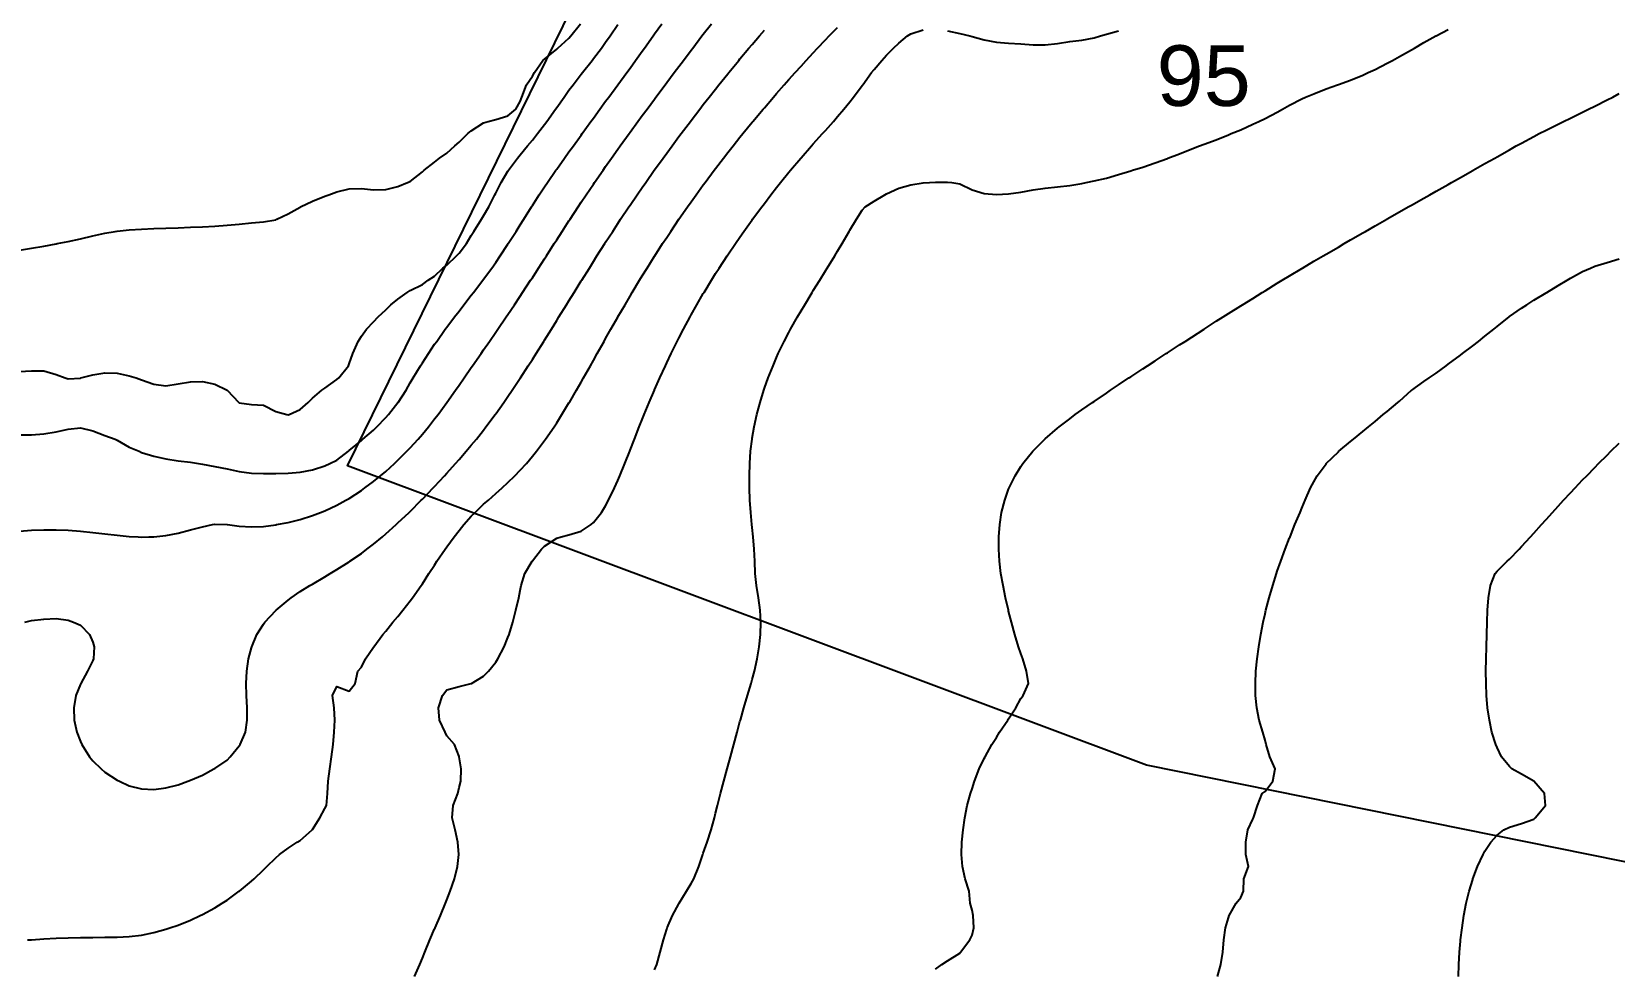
# Model space of a CAD drawing. Extents: x 771911 to 772814, y 1416488 to 1417835.
# Drawn here: x 772115.4 to 772245, y 1417252 to 1417328.6 of the extents above; entities that cross this region are included whole.
import ezdxf

# ---------------------------------------------------------------- set-up
doc = ezdxf.new("R2010")
doc.units = 0
doc.header["$MEASUREMENT"] = 0
for name, color, linetype in [('752', 1, 'CONTINUOUS'), ('752.5', 1, 'CONTINUOUS'), ('753', 1, 'CONTINUOUS'), ('753.5', 1, 'CONTINUOUS'), ('754', 1, 'CONTINUOUS'), ('754.5', 1, 'CONTINUOUS'), ('755', 1, 'CONTINUOUS'), ('755.5', 1, 'CONTINUOUS'), ('756', 1, 'CONTINUOUS'), ('756.5', 1, 'CONTINUOUS'), ('757', 1, 'CONTINUOUS'), ('Survey No. Boundary', 1, 'CONTINUOUS'), ('SyNo_Boundary', 1, 'CONTINUOUS')]:
    doc.layers.add(name, color=color, linetype=linetype)
doc.styles.get("Standard").update_dxf_attribs({"font": 'romans.shx'})

msp = doc.modelspace()

# ---------------------------------------------------------------- linework, layer by layer
at = {"layer": '752', "color": 0, "linetype": 'Continuous'}
msp.add_polyline3d([(772114.43, 1417310.68, 752), (772115.43, 1417310.83, 752), (772116.43, 1417311, 752), (772117.43, 1417311.19, 752), (772117.53, 1417311.21, 752), (772118.43, 1417311.39, 752), (772119.43, 1417311.61, 752), (772120.43, 1417311.84, 752), (772121.43, 1417312.06, 752), (772122.28, 1417312.21, 752), (772122.43, 1417312.23, 752), (772123.43, 1417312.33, 752), (772124.43, 1417312.39, 752), (772125.43, 1417312.44, 752), (772126.43, 1417312.48, 752), (772127.43, 1417312.51, 752), (772128.43, 1417312.55, 752), (772129.43, 1417312.59, 752), (772130.43, 1417312.64, 752), (772131.43, 1417312.71, 752), (772132.43, 1417312.8, 752), (772133.43, 1417312.9, 752), (772134.43, 1417312.99, 752), (772135.43, 1417313.16, 752), (772135.52, 1417313.21, 752), (772136.43, 1417313.66, 752), (772137.43, 1417314.2, 752), (772137.44, 1417314.21, 752), (772138.43, 1417314.68, 752), (772139.43, 1417315.09, 752), (772139.78, 1417315.21, 752), (772140.43, 1417315.44, 752), (772141.43, 1417315.68, 752), (772142.43, 1417315.72, 752), (772143.43, 1417315.61, 752), (772144.43, 1417315.63, 752), (772145.43, 1417315.88, 752), (772146.21, 1417316.21, 752), (772146.43, 1417316.29, 752), (772147.43, 1417317.08, 752), (772147.57, 1417317.21, 752), (772148.43, 1417317.88, 752), (772148.82, 1417318.21, 752), (772149.43, 1417318.6, 752), (772150.09, 1417319.21, 752), (772150.43, 1417319.5, 752), (772151.15, 1417320.21, 752), (772151.43, 1417320.45, 752), (772152.43, 1417321.09, 752), (772152.8, 1417321.21, 752), (772153.43, 1417321.37, 752), (772154.43, 1417321.68, 752), (772155.07, 1417322.21, 752), (772155.43, 1417322.85, 752), (772155.58, 1417323.21, 752), (772155.94, 1417324.21, 752), (772156.43, 1417324.92, 752), (772156.61, 1417325.21, 752), (772157.3, 1417326.21, 752), (772157.43, 1417326.32, 752), (772158.43, 1417327.13, 752), (772158.51, 1417327.21, 752), (772159.43, 1417328.03, 752), (772159.59, 1417328.21, 752), (772160.36, 1417329.21, 752)], dxfattribs=at)
at = {"layer": '752.5', "color": 0, "linetype": 'Continuous'}
msp.add_polyline3d([(772114.43, 1417300.74, 752.5), (772115.43, 1417300.8, 752.5), (772116.43, 1417300.8, 752.5), (772117.43, 1417300.5, 752.5), (772118.19, 1417300.21, 752.5), (772118.43, 1417300.13, 752.5), (772119.43, 1417300.2, 752.5), (772119.46, 1417300.21, 752.5), (772120.43, 1417300.46, 752.5), (772121.43, 1417300.64, 752.5), (772122.43, 1417300.6, 752.5), (772123.43, 1417300.39, 752.5), (772123.98, 1417300.21, 752.5), (772124.43, 1417300.07, 752.5), (772125.43, 1417299.71, 752.5), (772126.43, 1417299.57, 752.5), (772127.43, 1417299.72, 752.5), (772128.43, 1417299.9, 752.5), (772129.43, 1417299.93, 752.5), (772130.43, 1417299.71, 752.5), (772131.43, 1417299.21, 752.5), (772131.43, 1417299.2, 752.5), (772132.39, 1417298.21, 752.5), (772132.43, 1417298.18, 752.5), (772133.43, 1417298.05, 752.5), (772134.43, 1417297.99, 752.5), (772135.43, 1417297.47, 752.5), (772136.32, 1417297.21, 752.5), (772136.43, 1417297.18, 752.5), (772136.51, 1417297.21, 752.5), (772137.43, 1417297.63, 752.5), (772138.07, 1417298.21, 752.5), (772138.43, 1417298.57, 752.5), (772139.2, 1417299.21, 752.5), (772139.43, 1417299.38, 752.5), (772140.43, 1417300.09, 752.5), (772140.59, 1417300.21, 752.5), (772141.38, 1417301.21, 752.5), (772141.43, 1417301.37, 752.5), (772141.74, 1417302.21, 752.5), (772142.16, 1417303.21, 752.5), (772142.43, 1417303.63, 752.5), (772142.85, 1417304.21, 752.5), (772143.43, 1417304.82, 752.5), (772143.8, 1417305.21, 752.5), (772144.43, 1417305.8, 752.5), (772144.85, 1417306.21, 752.5), (772145.43, 1417306.65, 752.5), (772146.17, 1417307.21, 752.5), (772146.43, 1417307.36, 752.5), (772147.43, 1417307.86, 752.5), (772147.91, 1417308.21, 752.5), (772148.43, 1417308.55, 752.5), (772149.1, 1417309.21, 752.5), (772149.43, 1417309.44, 752.5), (772150.22, 1417310.21, 752.5), (772150.43, 1417310.43, 752.5), (772151.04, 1417311.21, 752.5), (772151.43, 1417311.86, 752.5), (772151.65, 1417312.21, 752.5), (772152.26, 1417313.21, 752.5), (772152.43, 1417313.48, 752.5), (772152.88, 1417314.21, 752.5), (772153.37, 1417315.21, 752.5), (772153.43, 1417315.35, 752.5), (772153.88, 1417316.21, 752.5), (772154.43, 1417317.15, 752.5), (772154.47, 1417317.21, 752.5), (772155.21, 1417318.21, 752.5), (772155.43, 1417318.47, 752.5), (772156.03, 1417319.21, 752.5), (772156.43, 1417319.67, 752.5), (772156.86, 1417320.21, 752.5), (772157.43, 1417320.95, 752.5), (772157.63, 1417321.21, 752.5), (772158.33, 1417322.21, 752.5), (772158.43, 1417322.36, 752.5), (772159.03, 1417323.21, 752.5), (772159.43, 1417323.77, 752.5), (772159.76, 1417324.21, 752.5), (772160.43, 1417325.07, 752.5), (772160.53, 1417325.21, 752.5), (772161.32, 1417326.21, 752.5), (772161.43, 1417326.35, 752.5), (772162.08, 1417327.21, 752.5), (772162.43, 1417327.69, 752.5), (772162.8, 1417328.21, 752.5), (772163.43, 1417329.15, 752.5)], dxfattribs=at)
at = {"layer": '753', "color": 0, "linetype": 'Continuous'}
msp.add_polyline3d([(772114.43, 1417295.57, 753), (772115.43, 1417295.56, 753), (772116.43, 1417295.63, 753), (772117.43, 1417295.8, 753), (772118.43, 1417296.03, 753), (772119.43, 1417296.13, 753), (772120.43, 1417295.88, 753), (772121.43, 1417295.5, 753), (772122.26, 1417295.21, 753), (772122.43, 1417295.13, 753), (772123.43, 1417294.56, 753), (772124.24, 1417294.21, 753), (772124.43, 1417294.12, 753), (772125.43, 1417293.8, 753), (772126.43, 1417293.59, 753), (772127.43, 1417293.44, 753), (772128.43, 1417293.31, 753), (772129.09, 1417293.21, 753), (772129.43, 1417293.16, 753), (772130.43, 1417292.97, 753), (772131.43, 1417292.76, 753), (772132.43, 1417292.56, 753), (772133.43, 1417292.43, 753), (772134.43, 1417292.39, 753), (772135.43, 1417292.39, 753), (772136.43, 1417292.41, 753), (772137.43, 1417292.5, 753), (772138.43, 1417292.7, 753), (772139.43, 1417293.01, 753), (772139.85, 1417293.21, 753), (772140.43, 1417293.48, 753), (772141.37, 1417294.21, 753), (772141.43, 1417294.28, 753), (772142.43, 1417295.1, 753), (772142.56, 1417295.21, 753), (772143.43, 1417295.95, 753), (772143.7, 1417296.21, 753), (772144.43, 1417296.98, 753), (772144.64, 1417297.21, 753), (772145.43, 1417298.2, 753), (772145.44, 1417298.21, 753), (772146.1, 1417299.21, 753), (772146.43, 1417299.81, 753), (772146.68, 1417300.21, 753), (772147.28, 1417301.21, 753), (772147.43, 1417301.45, 753), (772147.92, 1417302.21, 753), (772148.43, 1417302.97, 753), (772148.6, 1417303.21, 753), (772149.3, 1417304.21, 753), (772149.43, 1417304.38, 753), (772150.05, 1417305.21, 753), (772150.43, 1417305.69, 753), (772150.83, 1417306.21, 753), (772151.43, 1417306.98, 753), (772151.61, 1417307.21, 753), (772152.37, 1417308.21, 753), (772152.43, 1417308.29, 753), (772153.11, 1417309.21, 753), (772153.43, 1417309.67, 753), (772153.8, 1417310.21, 753), (772154.43, 1417311.17, 753), (772154.46, 1417311.21, 753), (772155.1, 1417312.21, 753), (772155.43, 1417312.74, 753), (772155.73, 1417313.21, 753), (772156.35, 1417314.21, 753), (772156.43, 1417314.34, 753), (772156.99, 1417315.21, 753), (772157.43, 1417315.86, 753), (772157.66, 1417316.21, 753), (772158.36, 1417317.21, 753), (772158.43, 1417317.31, 753), (772159.07, 1417318.21, 753), (772159.43, 1417318.71, 753), (772159.79, 1417319.21, 753), (772160.43, 1417320.1, 753), (772160.51, 1417320.21, 753), (772161.23, 1417321.21, 753), (772161.43, 1417321.49, 753), (772161.96, 1417322.21, 753), (772162.43, 1417322.86, 753), (772162.69, 1417323.21, 753), (772163.43, 1417324.21, 753), (772163.43, 1417324.22, 753), (772164.16, 1417325.21, 753), (772164.43, 1417325.58, 753), (772164.89, 1417326.21, 753), (772165.43, 1417326.96, 753), (772165.61, 1417327.21, 753), (772166.32, 1417328.21, 753), (772166.43, 1417328.37, 753), (772167.03, 1417329.21, 753)], dxfattribs=at)
at = {"layer": '753.5', "color": 0, "linetype": 'Continuous'}
msp.add_polyline3d([(772114.43, 1417287.66, 753.5), (772115.43, 1417287.74, 753.5), (772116.43, 1417287.78, 753.5), (772117.43, 1417287.78, 753.5), (772118.43, 1417287.75, 753.5), (772119.43, 1417287.67, 753.5), (772120.43, 1417287.57, 753.5), (772121.43, 1417287.45, 753.5), (772122.43, 1417287.33, 753.5), (772123.43, 1417287.24, 753.5), (772124.16, 1417287.21, 753.5), (772124.43, 1417287.19, 753.5), (772125.03, 1417287.21, 753.5), (772125.43, 1417287.21, 753.5), (772126.43, 1417287.32, 753.5), (772127.43, 1417287.52, 753.5), (772128.43, 1417287.78, 753.5), (772129.43, 1417288.03, 753.5), (772130.24, 1417288.21, 753.5), (772130.43, 1417288.24, 753.5), (772131.43, 1417288.21, 753.5), (772131.46, 1417288.21, 753.5), (772132.43, 1417288.07, 753.5), (772133.43, 1417288.02, 753.5), (772134.43, 1417288.06, 753.5), (772135.43, 1417288.2, 753.5), (772135.47, 1417288.21, 753.5), (772136.43, 1417288.38, 753.5), (772137.43, 1417288.62, 753.5), (772138.43, 1417288.94, 753.5), (772139.09, 1417289.21, 753.5), (772139.43, 1417289.34, 753.5), (772140.43, 1417289.8, 753.5), (772141.16, 1417290.21, 753.5), (772141.43, 1417290.35, 753.5), (772142.43, 1417291, 753.5), (772142.72, 1417291.21, 753.5), (772143.43, 1417291.73, 753.5), (772144.01, 1417292.21, 753.5), (772144.43, 1417292.56, 753.5), (772145.14, 1417293.21, 753.5), (772145.43, 1417293.48, 753.5), (772146.15, 1417294.21, 753.5), (772146.43, 1417294.5, 753.5), (772147.08, 1417295.21, 753.5), (772147.43, 1417295.62, 753.5), (772147.92, 1417296.21, 753.5), (772148.43, 1417296.86, 753.5), (772148.71, 1417297.21, 753.5), (772149.43, 1417298.2, 753.5), (772149.44, 1417298.21, 753.5), (772150.15, 1417299.21, 753.5), (772150.43, 1417299.61, 753.5), (772150.85, 1417300.21, 753.5), (772151.43, 1417301.06, 753.5), (772151.54, 1417301.21, 753.5), (772152.23, 1417302.21, 753.5), (772152.43, 1417302.51, 753.5), (772152.91, 1417303.21, 753.5), (772153.43, 1417303.96, 753.5), (772153.6, 1417304.21, 753.5), (772154.28, 1417305.21, 753.5), (772154.43, 1417305.42, 753.5), (772154.96, 1417306.21, 753.5), (772155.43, 1417306.91, 753.5), (772155.63, 1417307.21, 753.5), (772156.29, 1417308.21, 753.5), (772156.43, 1417308.42, 753.5), (772156.94, 1417309.21, 753.5), (772157.43, 1417309.97, 753.5), (772157.59, 1417310.21, 753.5), (772158.23, 1417311.21, 753.5), (772158.43, 1417311.53, 753.5), (772158.87, 1417312.21, 753.5), (772159.43, 1417313.08, 753.5), (772159.52, 1417313.21, 753.5), (772160.18, 1417314.21, 753.5), (772160.43, 1417314.59, 753.5), (772160.85, 1417315.21, 753.5), (772161.43, 1417316.07, 753.5), (772161.53, 1417316.21, 753.5), (772162.22, 1417317.21, 753.5), (772162.43, 1417317.51, 753.5), (772162.92, 1417318.21, 753.5), (772163.43, 1417318.93, 753.5), (772163.63, 1417319.21, 753.5), (772164.35, 1417320.21, 753.5), (772164.43, 1417320.32, 753.5), (772165.08, 1417321.21, 753.5), (772165.43, 1417321.69, 753.5), (772165.82, 1417322.21, 753.5), (772166.43, 1417323.04, 753.5), (772166.55, 1417323.21, 753.5), (772167.3, 1417324.21, 753.5), (772167.43, 1417324.39, 753.5), (772168.05, 1417325.21, 753.5), (772168.43, 1417325.72, 753.5), (772168.8, 1417326.21, 753.5), (772169.43, 1417327.05, 753.5), (772169.56, 1417327.21, 753.5), (772170.32, 1417328.21, 753.5), (772170.43, 1417328.35, 753.5), (772171.1, 1417329.21, 753.5)], dxfattribs=at)
at = {"layer": '754', "color": 0, "linetype": 'Continuous'}
msp.add_polyline3d([(772114.87, 1417280.21, 754), (772115.43, 1417280.35, 754), (772116.43, 1417280.48, 754), (772117.43, 1417280.51, 754), (772118.43, 1417280.39, 754), (772118.87, 1417280.21, 754), (772119.43, 1417279.98, 754), (772120.17, 1417279.21, 754), (772120.43, 1417278.58, 754), (772120.55, 1417278.21, 754), (772120.49, 1417277.21, 754), (772120.43, 1417277.08, 754), (772120, 1417276.21, 754), (772119.45, 1417275.21, 754), (772119.43, 1417275.15, 754), (772119.04, 1417274.21, 754), (772118.88, 1417273.21, 754), (772118.91, 1417272.21, 754), (772119.13, 1417271.21, 754), (772119.43, 1417270.44, 754), (772119.54, 1417270.21, 754), (772120.17, 1417269.21, 754), (772120.43, 1417268.87, 754), (772121.12, 1417268.21, 754), (772121.43, 1417267.93, 754), (772122.43, 1417267.29, 754), (772122.63, 1417267.21, 754), (772123.43, 1417266.83, 754), (772124.43, 1417266.57, 754), (772125.43, 1417266.52, 754), (772126.43, 1417266.65, 754), (772127.43, 1417266.91, 754), (772128.22, 1417267.21, 754), (772128.43, 1417267.28, 754), (772129.43, 1417267.7, 754), (772130.36, 1417268.21, 754), (772130.43, 1417268.24, 754), (772131.43, 1417268.93, 754), (772131.7, 1417269.21, 754), (772132.43, 1417270.1, 754), (772132.5, 1417270.21, 754), (772132.93, 1417271.21, 754), (772133.08, 1417272.21, 754), (772133.08, 1417273.21, 754), (772133.03, 1417274.21, 754), (772133, 1417275.21, 754), (772133.04, 1417276.21, 754), (772133.18, 1417277.21, 754), (772133.43, 1417278.12, 754), (772133.46, 1417278.21, 754), (772133.88, 1417279.21, 754), (772134.43, 1417280.06, 754), (772134.53, 1417280.21, 754), (772135.43, 1417281.19, 754), (772135.45, 1417281.21, 754), (772136.43, 1417282.02, 754), (772136.67, 1417282.21, 754), (772137.43, 1417282.72, 754), (772138.2, 1417283.21, 754), (772138.43, 1417283.34, 754), (772139.43, 1417283.94, 754), (772139.88, 1417284.21, 754), (772140.43, 1417284.53, 754), (772141.43, 1417285.17, 754), (772141.49, 1417285.21, 754), (772142.43, 1417285.85, 754), (772142.89, 1417286.21, 754), (772143.43, 1417286.61, 754), (772144.15, 1417287.21, 754), (772144.43, 1417287.44, 754), (772145.29, 1417288.21, 754), (772145.43, 1417288.34, 754), (772146.34, 1417289.21, 754), (772146.43, 1417289.29, 754), (772147.34, 1417290.21, 754), (772147.43, 1417290.3, 754), (772148.31, 1417291.21, 754), (772148.43, 1417291.34, 754), (772149.24, 1417292.21, 754), (772149.43, 1417292.41, 754), (772150.15, 1417293.21, 754), (772150.43, 1417293.53, 754), (772151.02, 1417294.21, 754), (772151.43, 1417294.7, 754), (772151.85, 1417295.21, 754), (772152.43, 1417295.95, 754), (772152.63, 1417296.21, 754), (772153.38, 1417297.21, 754), (772153.43, 1417297.28, 754), (772154.1, 1417298.21, 754), (772154.43, 1417298.7, 754), (772154.78, 1417299.21, 754), (772155.43, 1417300.19, 754), (772155.45, 1417300.21, 754), (772156.1, 1417301.21, 754), (772156.43, 1417301.73, 754), (772156.74, 1417302.21, 754), (772157.37, 1417303.21, 754), (772157.43, 1417303.31, 754), (772157.99, 1417304.21, 754), (772158.43, 1417304.92, 754), (772158.61, 1417305.21, 754), (772159.23, 1417306.21, 754), (772159.43, 1417306.53, 754), (772159.85, 1417307.21, 754), (772160.43, 1417308.15, 754), (772160.47, 1417308.21, 754), (772161.1, 1417309.21, 754), (772161.43, 1417309.75, 754), (772161.72, 1417310.21, 754), (772162.36, 1417311.21, 754), (772162.43, 1417311.32, 754), (772163.01, 1417312.21, 754), (772163.43, 1417312.86, 754), (772163.66, 1417313.21, 754), (772164.33, 1417314.21, 754), (772164.43, 1417314.36, 754), (772165.01, 1417315.21, 754), (772165.43, 1417315.81, 754), (772165.71, 1417316.21, 754), (772166.41, 1417317.21, 754), (772166.43, 1417317.24, 754), (772167.14, 1417318.21, 754), (772167.43, 1417318.62, 754), (772167.87, 1417319.21, 754), (772168.43, 1417319.97, 754), (772168.61, 1417320.21, 754), (772169.37, 1417321.21, 754), (772169.43, 1417321.3, 754), (772170.14, 1417322.21, 754), (772170.43, 1417322.59, 754), (772170.92, 1417323.21, 754), (772171.43, 1417323.86, 754), (772171.71, 1417324.21, 754), (772172.43, 1417325.11, 754), (772172.51, 1417325.21, 754), (772173.33, 1417326.21, 754), (772173.43, 1417326.33, 754), (772174.17, 1417327.21, 754), (772174.43, 1417327.52, 754), (772175.03, 1417328.21, 754), (772175.43, 1417328.68, 754)], dxfattribs=at)
at = {"layer": '754.5', "color": 0, "linetype": 'Continuous'}
msp.add_polyline3d([(772115.1, 1417254.21, 754.5), (772115.43, 1417254.23, 754.5), (772116.43, 1417254.3, 754.5), (772117.43, 1417254.35, 754.5), (772118.43, 1417254.39, 754.5), (772119.43, 1417254.41, 754.5), (772120.43, 1417254.42, 754.5), (772121.43, 1417254.43, 754.5), (772122.43, 1417254.45, 754.5), (772123.43, 1417254.49, 754.5), (772124.43, 1417254.61, 754.5), (772125.43, 1417254.82, 754.5), (772126.43, 1417255.1, 754.5), (772126.74, 1417255.21, 754.5), (772127.43, 1417255.43, 754.5), (772128.43, 1417255.83, 754.5), (772129.24, 1417256.21, 754.5), (772129.43, 1417256.3, 754.5), (772130.43, 1417256.84, 754.5), (772131.02, 1417257.21, 754.5), (772131.43, 1417257.47, 754.5), (772132.43, 1417258.19, 754.5), (772132.45, 1417258.21, 754.5), (772133.43, 1417259.01, 754.5), (772133.64, 1417259.21, 754.5), (772134.43, 1417259.94, 754.5), (772134.7, 1417260.21, 754.5), (772135.43, 1417260.93, 754.5), (772135.74, 1417261.21, 754.5), (772136.43, 1417261.73, 754.5), (772137.17, 1417262.21, 754.5), (772137.43, 1417262.34, 754.5), (772138.41, 1417263.21, 754.5), (772138.43, 1417263.25, 754.5), (772139.02, 1417264.21, 754.5), (772139.43, 1417264.98, 754.5), (772139.57, 1417265.21, 754.5), (772139.67, 1417266.21, 754.5), (772139.71, 1417267.21, 754.5), (772139.85, 1417268.21, 754.5), (772139.99, 1417269.21, 754.5), (772140.12, 1417270.21, 754.5), (772140.21, 1417271.21, 754.5), (772140.26, 1417272.21, 754.5), (772140.2, 1417273.21, 754.5), (772140.06, 1417274.21, 754.5), (772140.43, 1417274.96, 754.5), (772141.43, 1417274.56, 754.5), (772141.91, 1417275.21, 754.5), (772142.14, 1417276.21, 754.5), (772142.43, 1417276.54, 754.5), (772142.77, 1417277.21, 754.5), (772143.43, 1417278.17, 754.5), (772143.45, 1417278.21, 754.5), (772144.18, 1417279.21, 754.5), (772144.43, 1417279.49, 754.5), (772145.01, 1417280.21, 754.5), (772145.43, 1417280.69, 754.5), (772145.83, 1417281.21, 754.5), (772146.43, 1417281.96, 754.5), (772146.61, 1417282.21, 754.5), (772147.32, 1417283.21, 754.5), (772147.43, 1417283.37, 754.5), (772147.96, 1417284.21, 754.5), (772148.43, 1417284.9, 754.5), (772148.62, 1417285.21, 754.5), (772149.3, 1417286.21, 754.5), (772149.43, 1417286.38, 754.5), (772150.02, 1417287.21, 754.5), (772150.43, 1417287.72, 754.5), (772150.82, 1417288.21, 754.5), (772151.43, 1417288.89, 754.5), (772151.74, 1417289.21, 754.5), (772152.43, 1417289.87, 754.5), (772152.84, 1417290.21, 754.5), (772153.43, 1417290.75, 754.5), (772153.97, 1417291.21, 754.5), (772154.43, 1417291.66, 754.5), (772155.01, 1417292.21, 754.5), (772155.43, 1417292.66, 754.5), (772155.94, 1417293.21, 754.5), (772156.43, 1417293.8, 754.5), (772156.77, 1417294.21, 754.5), (772157.43, 1417295.09, 754.5), (772157.52, 1417295.21, 754.5), (772158.21, 1417296.21, 754.5), (772158.43, 1417296.55, 754.5), (772158.85, 1417297.21, 754.5), (772159.43, 1417298.17, 754.5), (772159.46, 1417298.21, 754.5), (772160.05, 1417299.21, 754.5), (772160.43, 1417299.88, 754.5), (772160.62, 1417300.21, 754.5), (772161.18, 1417301.21, 754.5), (772161.43, 1417301.65, 754.5), (772161.74, 1417302.21, 754.5), (772162.3, 1417303.21, 754.5), (772162.43, 1417303.44, 754.5), (772162.87, 1417304.21, 754.5), (772163.43, 1417305.2, 754.5), (772163.44, 1417305.21, 754.5), (772164.02, 1417306.21, 754.5), (772164.43, 1417306.91, 754.5), (772164.61, 1417307.21, 754.5), (772165.21, 1417308.21, 754.5), (772165.43, 1417308.57, 754.5), (772165.82, 1417309.21, 754.5), (772166.43, 1417310.18, 754.5), (772166.45, 1417310.21, 754.5), (772167.1, 1417311.21, 754.5), (772167.43, 1417311.72, 754.5), (772167.76, 1417312.21, 754.5), (772168.43, 1417313.21, 754.5), (772168.43, 1417313.21, 754.5), (772169.13, 1417314.21, 754.5), (772169.43, 1417314.64, 754.5), (772169.84, 1417315.21, 754.5), (772170.43, 1417316.03, 754.5), (772170.57, 1417316.21, 754.5), (772171.32, 1417317.21, 754.5), (772171.43, 1417317.36, 754.5), (772172.08, 1417318.21, 754.5), (772172.43, 1417318.66, 754.5), (772172.87, 1417319.21, 754.5), (772173.43, 1417319.92, 754.5), (772173.67, 1417320.21, 754.5), (772174.43, 1417321.14, 754.5), (772174.49, 1417321.21, 754.5), (772175.33, 1417322.21, 754.5), (772175.43, 1417322.33, 754.5), (772176.19, 1417323.21, 754.5), (772176.43, 1417323.49, 754.5), (772177.06, 1417324.21, 754.5), (772177.43, 1417324.63, 754.5), (772177.95, 1417325.21, 754.5), (772178.43, 1417325.74, 754.5), (772178.86, 1417326.21, 754.5), (772179.43, 1417326.83, 754.5), (772179.78, 1417327.21, 754.5), (772180.43, 1417327.89, 754.5), (772180.74, 1417328.21, 754.5), (772181.43, 1417328.91, 754.5)], dxfattribs=at)
at = {"layer": '755', "color": 0, "linetype": 'Continuous'}
for points in [[(772146.79, 1417251.21, 755), (772147.22, 1417252.21, 755), (772147.43, 1417252.71, 755), (772147.64, 1417253.21, 755), (772148.05, 1417254.21, 755), (772148.43, 1417255.11, 755), (772148.47, 1417255.21, 755), (772148.91, 1417256.21, 755), (772149.32, 1417257.21, 755), (772149.43, 1417257.5, 755), (772149.71, 1417258.21, 755), (772150.05, 1417259.21, 755), (772150.29, 1417260.21, 755), (772150.4, 1417261.21, 755), (772150.33, 1417262.21, 755), (772150.12, 1417263.21, 755), (772149.86, 1417264.21, 755), (772149.96, 1417265.21, 755), (772150.34, 1417266.21, 755), (772150.43, 1417266.68, 755), (772150.57, 1417267.21, 755), (772150.61, 1417268.21, 755), (772150.45, 1417269.21, 755), (772150.43, 1417269.23, 755), (772150.07, 1417270.21, 755), (772149.43, 1417270.91, 755), (772149.28, 1417271.21, 755), (772148.82, 1417272.21, 755), (772148.76, 1417273.21, 755), (772149.07, 1417274.21, 755), (772149.43, 1417274.69, 755), (772150.43, 1417274.95, 755), (772151.43, 1417275.19, 755), (772151.46, 1417275.21, 755), (772152.43, 1417275.79, 755), (772152.84, 1417276.21, 755), (772153.43, 1417276.94, 755), (772153.6, 1417277.21, 755), (772154.13, 1417278.21, 755), (772154.43, 1417278.96, 755), (772154.52, 1417279.21, 755), (772154.83, 1417280.21, 755), (772155.09, 1417281.21, 755), (772155.32, 1417282.21, 755), (772155.43, 1417282.81, 755), (772155.52, 1417283.21, 755), (772155.82, 1417284.21, 755), (772156.42, 1417285.21, 755), (772156.43, 1417285.23, 755), (772157.17, 1417286.21, 755), (772157.43, 1417286.45, 755), (772158.43, 1417287.11, 755), (772158.79, 1417287.21, 755), (772159.43, 1417287.37, 755), (772160.43, 1417287.67, 755), (772161.24, 1417288.21, 755), (772161.43, 1417288.37, 755), (772162.09, 1417289.21, 755), (772162.43, 1417289.74, 755), (772162.67, 1417290.21, 755), (772163.16, 1417291.21, 755), (772163.43, 1417291.82, 755), (772163.59, 1417292.21, 755), (772164, 1417293.21, 755), (772164.4, 1417294.21, 755), (772164.43, 1417294.3, 755), (772164.79, 1417295.21, 755), (772165.19, 1417296.21, 755), (772165.43, 1417296.82, 755), (772165.59, 1417297.21, 755), (772166, 1417298.21, 755), (772166.42, 1417299.21, 755), (772166.43, 1417299.23, 755), (772166.87, 1417300.21, 755), (772167.32, 1417301.21, 755), (772167.43, 1417301.44, 755), (772167.8, 1417302.21, 755), (772168.29, 1417303.21, 755), (772168.43, 1417303.48, 755), (772168.81, 1417304.21, 755), (772169.34, 1417305.21, 755), (772169.43, 1417305.37, 755), (772169.91, 1417306.21, 755), (772170.43, 1417307.12, 755), (772170.49, 1417307.21, 755), (772171.1, 1417308.21, 755), (772171.43, 1417308.75, 755), (772171.73, 1417309.21, 755), (772172.38, 1417310.21, 755), (772172.43, 1417310.29, 755), (772173.06, 1417311.21, 755), (772173.43, 1417311.75, 755), (772173.75, 1417312.21, 755), (772174.43, 1417313.16, 755), (772174.47, 1417313.21, 755), (772175.21, 1417314.21, 755), (772175.43, 1417314.5, 755), (772175.97, 1417315.21, 755), (772176.43, 1417315.8, 755), (772176.75, 1417316.21, 755), (772177.43, 1417317.05, 755), (772177.56, 1417317.21, 755), (772178.41, 1417318.21, 755), (772178.43, 1417318.24, 755), (772179.29, 1417319.21, 755), (772179.43, 1417319.37, 755), (772180.19, 1417320.21, 755), (772180.43, 1417320.48, 755), (772181.08, 1417321.21, 755), (772181.43, 1417321.61, 755), (772181.93, 1417322.21, 755), (772182.43, 1417322.82, 755), (772182.73, 1417323.21, 755), (772183.43, 1417324.14, 755), (772183.48, 1417324.21, 755), (772184.21, 1417325.21, 755), (772184.43, 1417325.47, 755), (772185.04, 1417326.21, 755), (772185.43, 1417326.63, 755), (772186, 1417327.21, 755), (772186.43, 1417327.61, 755), (772187.15, 1417328.21, 755), (772187.43, 1417328.39, 755), (772188.43, 1417328.7, 755)], [(772190.43, 1417328.62, 755), (772191.43, 1417328.41, 755), (772192.25, 1417328.21, 755), (772192.43, 1417328.15, 755), (772193.43, 1417327.89, 755), (772194.43, 1417327.7, 755), (772195.43, 1417327.62, 755), (772196.43, 1417327.56, 755), (772197.43, 1417327.49, 755), (772198.43, 1417327.48, 755), (772199.43, 1417327.59, 755), (772200.43, 1417327.75, 755), (772201.43, 1417327.87, 755), (772202.43, 1417328.06, 755), (772202.96, 1417328.21, 755), (772203.43, 1417328.35, 755), (772204.43, 1417328.62, 755)]]:
    msp.add_polyline3d(points, dxfattribs=at)
at = {"layer": '755.5', "color": 0, "linetype": 'Continuous'}
msp.add_polyline3d([(772166.43, 1417251.77, 755.5), (772166.62, 1417252.21, 755.5), (772166.9, 1417253.21, 755.5), (772167.18, 1417254.21, 755.5), (772167.43, 1417255.09, 755.5), (772167.47, 1417255.21, 755.5), (772167.9, 1417256.21, 755.5), (772168.43, 1417257.17, 755.5), (772168.45, 1417257.21, 755.5), (772169.05, 1417258.21, 755.5), (772169.43, 1417258.82, 755.5), (772169.64, 1417259.21, 755.5), (772170.06, 1417260.21, 755.5), (772170.4, 1417261.21, 755.5), (772170.43, 1417261.3, 755.5), (772170.74, 1417262.21, 755.5), (772171.06, 1417263.21, 755.5), (772171.34, 1417264.21, 755.5), (772171.43, 1417264.58, 755.5), (772171.59, 1417265.21, 755.5), (772171.84, 1417266.21, 755.5), (772172.1, 1417267.21, 755.5), (772172.37, 1417268.21, 755.5), (772172.43, 1417268.42, 755.5), (772172.65, 1417269.21, 755.5), (772172.93, 1417270.21, 755.5), (772173.2, 1417271.21, 755.5), (772173.43, 1417272.08, 755.5), (772173.47, 1417272.21, 755.5), (772173.76, 1417273.21, 755.5), (772174.06, 1417274.21, 755.5), (772174.35, 1417275.21, 755.5), (772174.43, 1417275.52, 755.5), (772174.61, 1417276.21, 755.5), (772174.84, 1417277.21, 755.5), (772175.01, 1417278.21, 755.5), (772175.12, 1417279.21, 755.5), (772175.14, 1417280.21, 755.5), (772175.08, 1417281.21, 755.5), (772174.95, 1417282.21, 755.5), (772174.78, 1417283.21, 755.5), (772174.68, 1417284.21, 755.5), (772174.65, 1417285.21, 755.5), (772174.59, 1417286.21, 755.5), (772174.51, 1417287.21, 755.5), (772174.43, 1417287.98, 755.5), (772174.41, 1417288.21, 755.5), (772174.32, 1417289.21, 755.5), (772174.25, 1417290.21, 755.5), (772174.21, 1417291.21, 755.5), (772174.2, 1417292.21, 755.5), (772174.23, 1417293.21, 755.5), (772174.3, 1417294.21, 755.5), (772174.42, 1417295.21, 755.5), (772174.43, 1417295.27, 755.5), (772174.6, 1417296.21, 755.5), (772174.81, 1417297.21, 755.5), (772175.08, 1417298.21, 755.5), (772175.38, 1417299.21, 755.5), (772175.43, 1417299.37, 755.5), (772175.74, 1417300.21, 755.5), (772176.14, 1417301.21, 755.5), (772176.43, 1417301.89, 755.5), (772176.57, 1417302.21, 755.5), (772177.06, 1417303.21, 755.5), (772177.43, 1417303.93, 755.5), (772177.58, 1417304.21, 755.5), (772178.14, 1417305.21, 755.5), (772178.43, 1417305.71, 755.5), (772178.73, 1417306.21, 755.5), (772179.33, 1417307.21, 755.5), (772179.43, 1417307.37, 755.5), (772179.96, 1417308.21, 755.5), (772180.43, 1417308.97, 755.5), (772180.58, 1417309.21, 755.5), (772181.2, 1417310.21, 755.5), (772181.43, 1417310.6, 755.5), (772181.8, 1417311.21, 755.5), (772182.38, 1417312.21, 755.5), (772182.43, 1417312.31, 755.5), (772182.97, 1417313.21, 755.5), (772183.43, 1417313.94, 755.5), (772183.69, 1417314.21, 755.5), (772184.43, 1417314.69, 755.5), (772185.3, 1417315.21, 755.5), (772185.43, 1417315.28, 755.5), (772186.43, 1417315.74, 755.5), (772187.43, 1417316.03, 755.5), (772188.43, 1417316.18, 755.5), (772188.96, 1417316.21, 755.5), (772189.43, 1417316.23, 755.5), (772190.43, 1417316.24, 755.5), (772190.79, 1417316.21, 755.5), (772191.43, 1417316.09, 755.5), (772192.43, 1417315.61, 755.5), (772193.43, 1417315.3, 755.5), (772194.43, 1417315.23, 755.5), (772195.43, 1417315.28, 755.5), (772196.43, 1417315.42, 755.5), (772197.43, 1417315.6, 755.5), (772198.43, 1417315.75, 755.5), (772199.43, 1417315.85, 755.5), (772200.43, 1417315.96, 755.5), (772201.43, 1417316.13, 755.5), (772201.78, 1417316.21, 755.5), (772202.43, 1417316.34, 755.5), (772203.43, 1417316.58, 755.5), (772204.43, 1417316.86, 755.5), (772205.43, 1417317.16, 755.5), (772205.58, 1417317.21, 755.5), (772206.43, 1417317.48, 755.5), (772207.43, 1417317.82, 755.5), (772208.43, 1417318.19, 755.5), (772208.47, 1417318.21, 755.5), (772209.43, 1417318.57, 755.5), (772210.43, 1417318.96, 755.5), (772211.07, 1417319.21, 755.5), (772211.43, 1417319.34, 755.5), (772212.43, 1417319.71, 755.5), (772213.43, 1417320.11, 755.5), (772213.66, 1417320.21, 755.5), (772214.43, 1417320.53, 755.5), (772215.43, 1417320.98, 755.5), (772215.91, 1417321.21, 755.5), (772216.43, 1417321.46, 755.5), (772217.43, 1417321.97, 755.5), (772217.85, 1417322.21, 755.5), (772218.43, 1417322.53, 755.5), (772219.43, 1417323.07, 755.5), (772219.75, 1417323.21, 755.5), (772220.43, 1417323.47, 755.5), (772221.43, 1417323.87, 755.5), (772222.35, 1417324.21, 755.5), (772222.43, 1417324.23, 755.5), (772223.43, 1417324.59, 755.5), (772224.43, 1417325.01, 755.5), (772224.86, 1417325.21, 755.5), (772225.43, 1417325.47, 755.5), (772226.43, 1417325.98, 755.5), (772226.87, 1417326.21, 755.5), (772227.43, 1417326.52, 755.5), (772228.43, 1417327.08, 755.5), (772228.65, 1417327.21, 755.5), (772229.43, 1417327.66, 755.5), (772230.42, 1417328.21, 755.5), (772230.43, 1417328.21, 755.5), (772231.43, 1417328.73, 755.5)], dxfattribs=at)
at = {"layer": '756', "color": 0, "linetype": 'Continuous'}
msp.add_polyline3d([(772189.43, 1417251.81, 756), (772189.96, 1417252.21, 756), (772190.43, 1417252.51, 756), (772191.43, 1417253.14, 756), (772191.49, 1417253.21, 756), (772192.25, 1417254.21, 756), (772192.43, 1417254.61, 756), (772192.57, 1417255.21, 756), (772192.52, 1417256.21, 756), (772192.43, 1417256.66, 756), (772192.29, 1417257.21, 756), (772192.19, 1417258.21, 756), (772191.86, 1417259.21, 756), (772191.64, 1417260.21, 756), (772191.57, 1417261.21, 756), (772191.6, 1417262.21, 756), (772191.7, 1417263.21, 756), (772191.84, 1417264.21, 756), (772192.04, 1417265.21, 756), (772192.31, 1417266.21, 756), (772192.43, 1417266.57, 756), (772192.63, 1417267.21, 756), (772193.02, 1417268.21, 756), (772193.43, 1417269.06, 756), (772193.5, 1417269.21, 756), (772194.05, 1417270.21, 756), (772194.43, 1417270.78, 756), (772194.69, 1417271.21, 756), (772195.37, 1417272.21, 756), (772195.43, 1417272.3, 756), (772196.02, 1417273.21, 756), (772196.43, 1417273.96, 756), (772196.61, 1417274.21, 756), (772197.06, 1417275.21, 756), (772196.88, 1417276.21, 756), (772196.58, 1417277.21, 756), (772196.43, 1417277.66, 756), (772196.24, 1417278.21, 756), (772195.94, 1417279.21, 756), (772195.67, 1417280.21, 756), (772195.43, 1417281.13, 756), (772195.41, 1417281.21, 756), (772195.17, 1417282.21, 756), (772194.97, 1417283.21, 756), (772194.8, 1417284.21, 756), (772194.68, 1417285.21, 756), (772194.62, 1417286.21, 756), (772194.62, 1417287.21, 756), (772194.7, 1417288.21, 756), (772194.85, 1417289.21, 756), (772195.11, 1417290.21, 756), (772195.43, 1417291.11, 756), (772195.47, 1417291.21, 756), (772195.96, 1417292.21, 756), (772196.43, 1417292.96, 756), (772196.6, 1417293.21, 756), (772197.41, 1417294.21, 756), (772197.43, 1417294.24, 756), (772198.39, 1417295.21, 756), (772198.43, 1417295.24, 756), (772199.43, 1417296.1, 756), (772199.56, 1417296.21, 756), (772200.43, 1417296.87, 756), (772200.87, 1417297.21, 756), (772201.43, 1417297.59, 756), (772202.3, 1417298.21, 756), (772202.43, 1417298.29, 756), (772203.43, 1417298.97, 756), (772203.78, 1417299.21, 756), (772204.43, 1417299.64, 756), (772205.28, 1417300.21, 756), (772205.43, 1417300.3, 756), (772206.43, 1417300.96, 756), (772206.8, 1417301.21, 756), (772207.43, 1417301.61, 756), (772208.34, 1417302.21, 756), (772208.43, 1417302.27, 756), (772209.43, 1417302.91, 756), (772209.88, 1417303.21, 756), (772210.43, 1417303.56, 756), (772211.43, 1417304.21, 756), (772211.43, 1417304.21, 756), (772212.43, 1417304.85, 756), (772212.99, 1417305.21, 756), (772213.43, 1417305.48, 756), (772214.43, 1417306.11, 756), (772214.58, 1417306.21, 756), (772215.43, 1417306.73, 756), (772216.19, 1417307.21, 756), (772216.43, 1417307.35, 756), (772217.43, 1417307.96, 756), (772217.83, 1417308.21, 756), (772218.43, 1417308.56, 756), (772219.43, 1417309.16, 756), (772219.5, 1417309.21, 756), (772220.43, 1417309.76, 756), (772221.19, 1417310.21, 756), (772221.43, 1417310.35, 756), (772222.43, 1417310.93, 756), (772222.91, 1417311.21, 756), (772223.43, 1417311.51, 756), (772224.43, 1417312.09, 756), (772224.64, 1417312.21, 756), (772225.43, 1417312.66, 756), (772226.39, 1417313.21, 756), (772226.43, 1417313.23, 756), (772227.43, 1417313.8, 756), (772228.15, 1417314.21, 756), (772228.43, 1417314.36, 756), (772229.43, 1417314.93, 756), (772229.92, 1417315.21, 756), (772230.43, 1417315.49, 756), (772231.43, 1417316.06, 756), (772231.7, 1417316.21, 756), (772232.43, 1417316.62, 756), (772233.43, 1417317.19, 756), (772233.47, 1417317.21, 756), (772234.43, 1417317.76, 756), (772235.23, 1417318.21, 756), (772235.43, 1417318.32, 756), (772236.43, 1417318.89, 756), (772237, 1417319.21, 756), (772237.43, 1417319.44, 756), (772238.43, 1417319.98, 756), (772238.87, 1417320.21, 756), (772239.43, 1417320.49, 756), (772240.43, 1417320.99, 756), (772240.87, 1417321.21, 756), (772241.43, 1417321.48, 756), (772242.43, 1417321.97, 756), (772242.92, 1417322.21, 756), (772243.43, 1417322.46, 756), (772244.43, 1417322.97, 756), (772244.9, 1417323.21, 756), (772245.43, 1417323.49, 756)], dxfattribs=at)
at = {"layer": '756.5', "color": 0, "linetype": 'Continuous'}
msp.add_polyline3d([(772212.52, 1417251.21, 756.5), (772212.81, 1417252.21, 756.5), (772212.98, 1417253.21, 756.5), (772213.04, 1417254.21, 756.5), (772213.2, 1417255.21, 756.5), (772213.43, 1417256.02, 756.5), (772213.48, 1417256.21, 756.5), (772214.06, 1417257.21, 756.5), (772214.43, 1417257.67, 756.5), (772214.67, 1417258.21, 756.5), (772214.7, 1417259.21, 756.5), (772215.07, 1417260.21, 756.5), (772214.85, 1417261.21, 756.5), (772214.86, 1417262.21, 756.5), (772215.01, 1417263.21, 756.5), (772215.43, 1417264.1, 756.5), (772215.49, 1417264.21, 756.5), (772215.8, 1417265.21, 756.5), (772216.2, 1417266.21, 756.5), (772216.43, 1417266.37, 756.5), (772217.05, 1417267.21, 756.5), (772217.24, 1417268.21, 756.5), (772216.82, 1417269.21, 756.5), (772216.53, 1417270.21, 756.5), (772216.43, 1417270.56, 756.5), (772216.24, 1417271.21, 756.5), (772215.93, 1417272.21, 756.5), (772215.74, 1417273.21, 756.5), (772215.64, 1417274.21, 756.5), (772215.64, 1417275.21, 756.5), (772215.68, 1417276.21, 756.5), (772215.78, 1417277.21, 756.5), (772215.91, 1417278.21, 756.5), (772216.08, 1417279.21, 756.5), (772216.27, 1417280.21, 756.5), (772216.43, 1417280.9, 756.5), (772216.5, 1417281.21, 756.5), (772216.76, 1417282.21, 756.5), (772217.05, 1417283.21, 756.5), (772217.37, 1417284.21, 756.5), (772217.43, 1417284.4, 756.5), (772217.71, 1417285.21, 756.5), (772218.08, 1417286.21, 756.5), (772218.43, 1417287.12, 756.5), (772218.47, 1417287.21, 756.5), (772218.87, 1417288.21, 756.5), (772219.29, 1417289.21, 756.5), (772219.43, 1417289.54, 756.5), (772219.72, 1417290.21, 756.5), (772220.15, 1417291.21, 756.5), (772220.43, 1417291.72, 756.5), (772220.7, 1417292.21, 756.5), (772221.43, 1417293.19, 756.5), (772221.44, 1417293.21, 756.5), (772222.43, 1417294.17, 756.5), (772222.47, 1417294.21, 756.5), (772223.43, 1417295.01, 756.5), (772223.67, 1417295.21, 756.5), (772224.43, 1417295.82, 756.5), (772224.9, 1417296.21, 756.5), (772225.43, 1417296.64, 756.5), (772226.11, 1417297.21, 756.5), (772226.43, 1417297.47, 756.5), (772227.29, 1417298.21, 756.5), (772227.43, 1417298.32, 756.5), (772228.43, 1417299.2, 756.5), (772228.44, 1417299.21, 756.5), (772229.43, 1417299.92, 756.5), (772229.85, 1417300.21, 756.5), (772230.43, 1417300.61, 756.5), (772231.26, 1417301.21, 756.5), (772231.43, 1417301.33, 756.5), (772232.43, 1417302.08, 756.5), (772232.6, 1417302.21, 756.5), (772233.43, 1417302.84, 756.5), (772233.9, 1417303.21, 756.5), (772234.43, 1417303.62, 756.5), (772235.15, 1417304.21, 756.5), (772235.43, 1417304.43, 756.5), (772236.4, 1417305.21, 756.5), (772236.43, 1417305.23, 756.5), (772237.43, 1417305.92, 756.5), (772237.87, 1417306.21, 756.5), (772238.43, 1417306.57, 756.5), (772239.43, 1417307.17, 756.5), (772239.49, 1417307.21, 756.5), (772240.43, 1417307.77, 756.5), (772241.16, 1417308.21, 756.5), (772241.43, 1417308.37, 756.5), (772242.43, 1417308.92, 756.5), (772243.06, 1417309.21, 756.5), (772243.43, 1417309.36, 756.5), (772244.43, 1417309.66, 756.5), (772245.43, 1417309.95, 756.5)], dxfattribs=at)
at = {"layer": '757', "color": 0, "linetype": 'Continuous'}
msp.add_polyline3d([(772232.27, 1417251.21, 757), (772232.3, 1417252.21, 757), (772232.36, 1417253.21, 757), (772232.43, 1417254.11, 757), (772232.44, 1417254.21, 757), (772232.56, 1417255.21, 757), (772232.71, 1417256.21, 757), (772232.9, 1417257.21, 757), (772233.15, 1417258.21, 757), (772233.43, 1417259.16, 757), (772233.45, 1417259.21, 757), (772233.81, 1417260.21, 757), (772234.28, 1417261.21, 757), (772234.43, 1417261.47, 757), (772234.92, 1417262.21, 757), (772235.43, 1417262.78, 757), (772235.98, 1417263.21, 757), (772236.43, 1417263.44, 757), (772237.43, 1417263.73, 757), (772238.43, 1417264.09, 757), (772238.55, 1417264.21, 757), (772239.39, 1417265.21, 757), (772239.32, 1417266.21, 757), (772238.43, 1417267.2, 757), (772238.43, 1417267.21, 757), (772237.43, 1417267.77, 757), (772236.63, 1417268.21, 757), (772236.43, 1417268.41, 757), (772235.78, 1417269.21, 757), (772235.43, 1417269.95, 757), (772235.32, 1417270.21, 757), (772235, 1417271.21, 757), (772234.8, 1417272.21, 757), (772234.65, 1417273.21, 757), (772234.57, 1417274.21, 757), (772234.52, 1417275.21, 757), (772234.51, 1417276.21, 757), (772234.52, 1417277.21, 757), (772234.55, 1417278.21, 757), (772234.59, 1417279.21, 757), (772234.62, 1417280.21, 757), (772234.65, 1417281.21, 757), (772234.73, 1417282.21, 757), (772234.89, 1417283.21, 757), (772235.28, 1417284.21, 757), (772235.43, 1417284.4, 757), (772236.24, 1417285.21, 757), (772236.43, 1417285.38, 757), (772237.23, 1417286.21, 757), (772237.43, 1417286.41, 757), (772238.15, 1417287.21, 757), (772238.43, 1417287.52, 757), (772239.05, 1417288.21, 757), (772239.43, 1417288.63, 757), (772239.95, 1417289.21, 757), (772240.43, 1417289.73, 757), (772240.87, 1417290.21, 757), (772241.43, 1417290.8, 757), (772241.81, 1417291.21, 757), (772242.43, 1417291.86, 757), (772242.76, 1417292.21, 757), (772243.43, 1417292.89, 757), (772243.74, 1417293.21, 757), (772244.43, 1417293.9, 757), (772244.74, 1417294.21, 757), (772245.43, 1417294.88, 757)], dxfattribs=at)
at = {"layer": 'SyNo_Boundary', "color": 51, "linetype": 'Continuous', "true_color": 0xf7f281, "flags": 128}
msp.add_lwpolyline([(772270.37, 1417364.42), (772266.28, 1417256.47), (772206.73, 1417268.52), (772141.3, 1417293.01), (772185.44, 1417383.07), (772270.37, 1417364.42)], close=True, dxfattribs=at)

# ---------------------------------------------------------------- texts
at = {"layer": 'Survey No. Boundary', "color": 1, "linetype": 'Continuous', "insert": (772207.55, 1417327.44), "char_height": 4.9597, "attachment_point": 1}
msp.add_mtext_dynamic_manual_height_columns('{\\fArial|b0|i0|c0|p34;\\C51;\\c8516343;95}', width=14.9798, gutter_width=24.8, heights=[4.96], dxfattribs=at)

doc.saveas('drawing.dxf')
